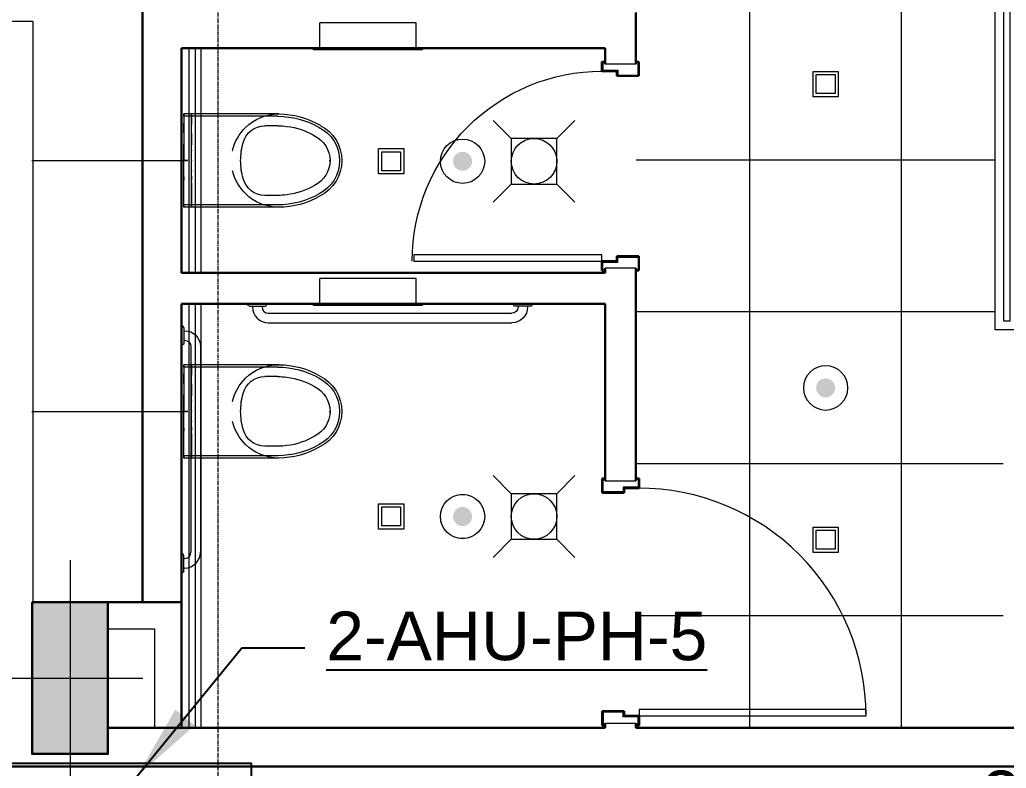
# Model space of a CAD drawing. Header units: inches. Extents: x -40190 to 0, y -3216 to 2257.
# Drawn here: x -21812.3 to -21656.3, y 714.8 to 833.1 of the extents above; entities that cross this region are included whole.
import ezdxf
from ezdxf import colors
from ezdxf.entities.mleader import LeaderData, LeaderLine
from ezdxf.enums import TextEntityAlignment as Align
from ezdxf.math import Vec2, Vec3

# ---------------------------------------------------------------- set-up
doc = ezdxf.new("R2010")
doc.units = ezdxf.units.IN
doc.header["$LTSCALE"] = 0.5
doc.header["$MEASUREMENT"] = 0
doc.linetypes.add('A113$0$CENTER', pattern=[2, 1.25, -0.25, 0.25, -0.25])
for name, color, linetype in [('A113$0$A-ANNO-PATT-13-14', 8, 'Continuous'), ('A113$0$A-COLS-COLS13-14', 8, 'Continuous'), ('A113$0$A-DOOR', 8, 'Continuous'), ('A113$0$A-DOOR-FRAM', 8, 'Continuous'), ('A113$0$A-FLOR-PFIX', 8, 'Continuous'), ('A113$0$A-FLOR-SPCL', 8, 'Continuous'), ('A113$0$A-GRID-GRDP0-15', 8, 'Continuous'), ('A113$0$A-WALL-FULL-INTR', 8, 'Continuous'), ('A113$0$Level 25', 8, 'Continuous'), ('A113$0$Level 30', 8, 'Continuous'), ('A613$0$A-CLNG-AVDC', 8, 'Continuous'), ('A613$0$A-CLNG-LITE', 3, 'Continuous'), ('A613$0$A-CLNG-MECH-RTRN', 8, 'Continuous'), ('A613$0$A-CLNG-MECH-SUPP', 8, 'Continuous'), ('A613$0$A-CLNG-PATT', 8, 'Continuous'), ('A613$0$A-CLNG-SPNK', 8, 'Continuous'), ('E-Anno-Keyn', 72, 'Continuous'), ('E-Anno-Note', 6, 'Continuous'), ('E-TEXT', 6, 'Continuous'), ('M-CONCRETE PAD', 1, 'Continuous'), ('M-HVAC-text', 6, 'Continuous'), ('XREF', 7, 'Continuous')]:
    doc.layers.add(name, color=color, linetype=linetype)
doc.styles.add('M08', font='arial.ttf', dxfattribs={"height": 7.68})
doc.styles.add('MAMEP ANNO', font='arial.ttf', dxfattribs={"height": 0.101562})
doc.styles.get("Standard").update_dxf_attribs({"font": 'simplex.shx'})
doc.dimstyles.new('STANDARD$7', dxfattribs={"dimtxt": 0.18, "dimasz": 0.125, "dimexe": 0.18, "dimexo": 0.06, "dimgap": 0.09, "dimtad": 0, "dimtih": 1, "dimtoh": 1, "dimdec": 4, "dimzin": 0, "dimdsep": 46, "dimtxsty": 'Standard', "dimcen": 0.09, "dimadec": 0, "dimazin": 0, "dimtfac": 1, "dimtdec": 4, "dimtofl": 0, "dimtmove": 0, "dimatfit": 3, "dimfxl": 1, "dimtolj": 1, "dimtzin": 0, "dimarcsym": 0})

# ---------------------------------------------------------------- blocks, each defined once
blk = doc.blocks.new('MLD-KeyNote')
at = {"color": 0, "linetype": 'Continuous', "transparency": 16777216}
blk.add_lwpolyline([(-0.09375, -0.09375), (0.09375, -0.09375), (0.09375, 0.09375), (-0.09375, 0.09375)], close=True, dxfattribs=at)
at = {"color": 0, "linetype": 'ByBlock', "transparency": 16777216, "style": 'MAMEP ANNO'}
blk.add_attdef('ID', text='', height=0.10156, dxfattribs=at).set_placement((0, 0), align=Align.MIDDLE_CENTER)
blk = doc.blocks.new('A113$0$AFWALL_7')
at = {"layer": 'A113$0$A-FLOR-PFIX', "linetype": 'Continuous', "lineweight": 13}
for p, q in [((0, 7), (0, 7.38)), ((0, 7.38), (0, 5.92)), ((1.23, 7.38), (0, 7.38)), ((0, 7), (0, 0)), ((14.88, 7), (0, 7)), ((1.23, 3.52), (1.23, 7.38)), ((1.23, 7.38), (1.23, 5.73)), ((15.02, 7.38), (1.23, 7.38)), ((0, 5.64), (0, 5.92)), ((0, 5.1), (0, 5.64)), ((0, 4.4), (0, 5.1)), ((1.23, 5.48), (1.23, 5.73)), ((1.23, 4.99), (1.23, 5.48)), ((1.23, 4.35), (1.23, 4.99)), ((14.88, 5.5), (12.83, 5.5)), ((0, 4.4), (0, 3.11)), ((1.23, 4.35), (1.23, 3.07)), ((1.23, 3.28), (1.23, 3.52)), ((1.23, 2.6), (1.23, 3.28)), ((0, 3.11), (0, 2.92)), ((0, 2.92), (0, 2.74)), ((0, 2.74), (0, 2.59)), ((0, 1.85), (0, 2.59)), ((0, 0.96), (0, 1.85)), ((1.23, 3.07), (1.23, 2.84)), ((1.23, 2.84), (1.23, 2.63)), ((1.23, 2.63), (1.23, 2.45)), ((1.23, 1.62), (1.23, 2.6)), ((1.23, 1.75), (1.23, 2.45)), ((1.23, 0.91), (1.23, 1.75)), ((1.23, 1.59), (1.23, 1.62)), ((1.23, 1.5), (1.23, 1.59)), ((7.67, 1.62), (7.66, 1.62)), ((7.66, 1.62), (7.71, 1.62)), ((7.76, 1.62), (7.67, 1.62)), ((9.14, 1.62), (9.21, 1.62)), ((-0.64, 0), (0.57, 0)), ((0, 0), (0, 0.96)), ((0, -0.96), (0, 0)), ((0, -7), (0, 0)), ((0.64, 0), (0, 0)), ((1.23, 1.35), (1.23, 1.5)), ((1.23, 0.92), (1.23, 1.35)), ((1.23, 0.47), (1.23, 0.92)), ((1.23, 0), (1.23, 0.91)), ((1.23, 0), (1.23, 0.47)), ((1.23, -0.47), (1.23, 0)), ((1.29, 0), (1.23, 0)), ((1.23, -0.91), (1.23, 0)), ((8.95, 0), (8.94, 0)), ((8.94, 0), (9, 0)), ((9.05, 0), (8.95, 0)), ((22.99, 0), (23.05, 0)), ((23.05, 0), (23.09, 0)), ((23.12, 0), (23.13, 0)), ((0, -1.85), (0, -0.96)), ((1.23, -0.92), (1.23, -0.47)), ((1.23, -1.75), (1.23, -0.91)), ((1.23, -1.35), (1.23, -0.92)), ((1.23, -1.5), (1.23, -1.35)), ((1.23, -1.59), (1.23, -1.5)), ((23.09, 0), (23.12, 0)), ((0, -2.59), (0, -1.85)), ((0, -2.59), (0, -2.74)), ((0, -2.74), (0, -2.92)), ((0, -2.92), (0, -3.11)), ((0, -4.4), (0, -3.11)), ((1.23, -1.62), (1.23, -1.59)), ((1.23, -2.6), (1.23, -1.62)), ((1.23, -2.45), (1.23, -1.75)), ((1.23, -2.45), (1.23, -2.63)), ((1.23, -3.28), (1.23, -2.6)), ((1.23, -2.63), (1.23, -2.84)), ((1.23, -2.84), (1.23, -3.07)), ((1.23, -4.35), (1.23, -3.07)), ((9.14, -1.62), (9.21, -1.62)), ((0, -5.1), (0, -4.4)), ((1.23, -3.52), (1.23, -3.28)), ((1.23, -3.52), (1.23, -7.38)), ((1.23, -4.99), (1.23, -4.35)), ((0, -5.64), (0, -5.1)), ((0, -5.92), (0, -5.64)), ((0, -7.38), (0, -5.92)), ((1.23, -5.48), (1.23, -4.99)), ((1.23, -5.73), (1.23, -5.48)), ((1.23, -7.38), (1.23, -5.73)), ((14.88, -5.5), (12.83, -5.5)), ((0, -7), (0, -7.38)), ((14.88, -7), (0, -7)), ((1.23, -7.38), (0, -7.38)), ((15.02, -7.38), (1.23, -7.38))]:
    blk.add_line(p, q, dxfattribs=at)
at = {"layer": 'A113$0$A-FLOR-PFIX', "linetype": 'Continuous', "lineweight": 13, "extrusion": (0, 0, -1)}
for centre, radius, start, end in [((-15.04, -0.16), 7.54, 45.5539, 89.8573), ((-14.88, -6), 13, 89.9999, 120.1594), ((-14.88, -6), 13, 90, 120.1595), ((-14.95, -5.73), 13.11, 90.3147, 120.4286), ((-15.04, -0.16), 7.54, 13.7258, 45.5539), ((-12.81, 2), 3.5, 13.5658, 90.3559), ((-14.88, -6), 11.5, 90, 97.1455), ((-14.88, -6), 11.5, 97.1455, 120.3826), ((-18.75, 0), 5.88, 116.881, 180), ((-18.75, 0), 6.25, 116.9802, 180), ((-18.75, 0), 4.38, 116.3429, 180), ((-19, 0), 10, 360, 16.3854), ((-19, 0), 10, 343.6146, 360), ((-18.75, 0), 4.38, 180, 243.6571), ((-18.75, 0), 5.88, 180, 243.119), ((-18.75, 0), 6.25, 180, 243.0198), ((-15.04, 0.17), 7.54, 314.4461, 346.2742), ((-12.81, -2), 3.5, 269.6441, 346.4342), ((-14.88, 6), 11.5, 239.6174, 262.8545), ((-15.04, 0.17), 7.54, 270.1427, 314.4461), ((-14.88, 6), 13, 239.8405, 270), ((-14.88, 6), 13, 239.8406, 270.0001), ((-14.88, 6), 11.5, 262.8545, 270), ((-14.95, 5.73), 13.11, 239.5714, 269.6853)]:
    blk.add_arc(centre, radius, start, end, dxfattribs=at)
at = {"layer": 'A113$0$A-FLOR-PFIX', "linetype": 'Continuous', "lineweight": 13}
for p in [(1.23, 1.62), (0, 0), (1.23, 0), (1.23, -1.62)]:
    blk.add_point(p, dxfattribs=at)
blk = doc.blocks.new('*U576')
at = {"layer": 'A113$0$A-FLOR-SPCL', "linetype": 'Continuous', "lineweight": 13}
for p, q in [((-7.63, -0.5), (-7.63, 3.5)), ((7.62, 3.5), (-7.63, 3.5)), ((7.63, -0.5), (7.62, 3.5)), ((8.63, -0.5), (-8.63, -0.5)), ((-8.63, -0.75), (-8.63, -0.5)), ((8.63, -0.75), (-8.63, -0.75)), ((8.63, -0.75), (8.63, -0.5))]:
    blk.add_line(p, q, dxfattribs=at)
blk = doc.blocks.new('A113$0$GBPL02_4')
at = {"layer": 'A113$0$Level 30', "linetype": 'Continuous', "lineweight": 0}
for p, q in [((-1.5, -0.12), (-1.5, 0)), ((1.5, -0.12), (1.5, 0)), ((40.5, -0.12), (40.5, 0)), ((43.51, -0.12), (43.51, 0)), ((-1.25, -0.38), (1.25, -0.38)), ((-0.75, -0.5), (-0.75, -0.38)), ((0.75, -0.5), (0.75, -0.37)), ((1.75, -1.5), (40.25, -1.5)), ((43.25, -0.38), (40.75, -0.38)), ((41.26, -0.5), (41.25, -0.38)), ((42.75, -0.5), (42.75, -0.38)), ((1.75, -3), (40.25, -3))]:
    blk.add_line(p, q, dxfattribs=at)
at = {"layer": 'A113$0$Level 30', "linetype": 'Continuous', "lineweight": 0, "extrusion": (0, 0, -1)}
for centre, radius, start, end in [((1.25, -0.12), 0.25, 270, 360), ((-40.25, -0.5), 1, 180, 270), ((-40.25, -0.5), 2.5, 180, 270), ((-40.75, -0.12), 0.25, 270, 360)]:
    blk.add_arc(centre, radius, start, end, dxfattribs=at)
at = {"layer": 'A113$0$Level 30', "linetype": 'Continuous', "lineweight": 0}
for centre, radius, start, end in [((1.75, -0.5), 2.5, 180, 270), ((1.75, -0.5), 1, 180, 270), ((1.25, -0.12), 0.25, 270, 0), ((43.25, -0.12), 0.25, 270, 0)]:
    blk.add_arc(centre, radius, start, end, dxfattribs=at)
blk.add_point((0, 0), dxfattribs=at)
blk = doc.blocks.new('A113$0$GBPL01_2')
at = {"layer": 'A113$0$A-FLOR-SPCL', "linetype": 'Continuous', "lineweight": 0}
for p, q in [((0.12, 1.5), (0, 1.5)), ((0.38, 1.25), (0.38, -1.25)), ((0.5, 0.75), (0.38, 0.75)), ((0.12, -1.5), (0, -1.5)), ((0.5, -0.75), (0.38, -0.75)), ((1.5, -1.75), (1.5, -34.25)), ((3, -1.75), (3, -34.25)), ((0.12, -34.5), (0, -34.5)), ((0.38, -37.25), (0.38, -34.75)), ((0.5, -35.25), (0.38, -35.25)), ((0.5, -36.75), (0.38, -36.75)), ((0.13, -37.5), (0, -37.5))]:
    blk.add_line(p, q, dxfattribs=at)
for centre, radius, start, end in [((0.12, 1.25), 0.25, 0, 90), ((0.5, -34.25), 1, 270, 0), ((0.5, -34.25), 2.5, 270, 0), ((0.12, -34.75), 0.25, 0, 90)]:
    blk.add_arc(centre, radius, start, end, dxfattribs=at)
at = {"layer": 'A113$0$A-FLOR-SPCL', "linetype": 'Continuous', "lineweight": 0, "extrusion": (0, 0, -1)}
for centre, radius, start, end in [((-0.5, -1.75), 2.5, 90, 180), ((-0.12, -1.25), 0.25, 180, 270), ((-0.5, -1.75), 1, 90, 180), ((-0.12, -37.25), 0.25, 180, 270)]:
    blk.add_arc(centre, radius, start, end, dxfattribs=at)
at = {"layer": 'A113$0$A-FLOR-SPCL', "linetype": 'Continuous', "lineweight": 0}
blk.add_point((0, 0), dxfattribs=at)
blk = doc.blocks.new('A113$0$GBPL02_6')
at = {"layer": 'A113$0$A-FLOR-SPCL', "linetype": 'Continuous', "lineweight": 0}
for p, q in [((-1.5, -0.12), (-1.5, 0)), ((1.5, -0.12), (1.5, 0)), ((40.5, -0.12), (40.5, 0)), ((43.51, -0.12), (43.51, 0)), ((-1.25, -0.38), (1.25, -0.38)), ((-0.75, -0.5), (-0.75, -0.38)), ((0.75, -0.5), (0.75, -0.37)), ((1.75, -1.5), (40.25, -1.5)), ((43.25, -0.38), (40.75, -0.38)), ((41.26, -0.5), (41.25, -0.38)), ((42.75, -0.5), (42.75, -0.38)), ((1.75, -3), (40.25, -3))]:
    blk.add_line(p, q, dxfattribs=at)
at = {"layer": 'A113$0$A-FLOR-SPCL', "linetype": 'Continuous', "lineweight": 0, "extrusion": (0, 0, -1)}
for centre, radius, start, end in [((1.25, -0.12), 0.25, 270, 360), ((-40.25, -0.5), 1, 180, 270), ((-40.25, -0.5), 2.5, 180, 270), ((-40.75, -0.12), 0.25, 270, 360)]:
    blk.add_arc(centre, radius, start, end, dxfattribs=at)
at = {"layer": 'A113$0$A-FLOR-SPCL', "linetype": 'Continuous', "lineweight": 0}
for centre, radius, start, end in [((1.75, -0.5), 2.5, 180, 270), ((1.75, -0.5), 1, 180, 270), ((1.25, -0.12), 0.25, 270, 0), ((43.25, -0.12), 0.25, 270, 0)]:
    blk.add_arc(centre, radius, start, end, dxfattribs=at)
blk.add_point((0, 0), dxfattribs=at)
blk = doc.blocks.new('A113')
at = {"layer": 'A113$0$A-ANNO-PATT-13-14', "lineweight": 30, "extrusion": (0, 0, -1)}
blk.add_solid([(21810.3764, 717.1001, 4909.5523), (21798.3764, 717.1001, 4909.5523), (21810.3764, 741.1001, 4909.5523), (21798.3764, 741.1001, 4909.5523)], dxfattribs=at)
at = {"layer": 'A113$0$A-COLS-COLS13-14', "lineweight": 13}
for p, q in [((-21804.3764, 747.7277, -4909.5523), (-21804.3764, 712.0547, -4909.5523)), ((-21815.8307, 729.095, -4909.5523), (-21792.8737, 729.095, -4909.5523))]:
    blk.add_line(p, q, dxfattribs=at)
at = {"layer": 'A113$0$A-COLS-COLS13-14', "lineweight": 30}
blk.add_3dface([(-21810.3764, 741.1001, -4909.5523), (-21798.3764, 741.1001, -4909.5523), (-21798.3764, 717.1001, -4909.5523), (-21810.3764, 717.1001, -4909.5523)], dxfattribs=at)
at = {"layer": 'A113$0$A-DOOR', "lineweight": 13}
for p, q in [((-21678.5328, 724.1002, 1992.7541), (-21714.3993, 724.1002, 1992.7541)), ((-21714.3993, 724.1002, 1992.7541), (-21714.3993, 723.1012, 1992.7541)), ((-21678.5198, 723.166, 1992.7541), (-21678.5198, 724.1002, 1992.7541)), ((-21714.3993, 723.1012, 1992.7541), (-21678.5198, 723.1012, 1992.7541))]:
    blk.add_line(p, q, dxfattribs=at)
at = {"layer": 'A113$0$A-DOOR', "lineweight": 0, "extrusion": (0, 0, -1)}
blk.add_arc((21720.2719, 794.9759, -1992.7541), 30.0003, 360, 90.000004, dxfattribs=at)
at = {"layer": 'A113$0$A-DOOR', "lineweight": 13}
blk.add_arc((-21714.4899, 723.1337, 1992.7541), 35.9701, 359.948152, 1.539644, dxfattribs=at)
blk.add_3dface([(-21720.2719, 795.978, 1992.7541), (-21750.0199, 795.978, 1992.7541), (-21750.0199, 794.976, 1992.7541), (-21720.2719, 794.976, 1992.7541)], dxfattribs=at)
at = {"layer": 'A113$0$A-DOOR-FRAM', "lineweight": 30}
for p, q in [((-21720.2719, 826.4768, 1992.7541), (-21720.2719, 824.9758, 1992.7541)), ((-21720.2719, 826.4768, 1992.7541), (-21719.8969, 826.4768, 1992.7541)), ((-21714.4205, 826.4768, 1992.7541), (-21714.7955, 826.4768, 1992.7541)), ((-21714.4205, 824.2253, 1992.7541), (-21714.4205, 826.4768, 1992.7541)), ((-21720.2719, 824.9758, 1992.7541), (-21717.92, 824.9758, 1992.7541)), ((-21717.92, 824.9758, 1992.7541), (-21717.92, 824.2253, 1992.7541)), ((-21717.92, 824.2253, 1992.7541), (-21714.4205, 824.2253, 1992.7541)), ((-21717.92, 794.976, 1992.7541), (-21717.92, 795.7265, 1992.7541)), ((-21717.92, 795.7265, 1992.7541), (-21714.4205, 795.7265, 1992.7541)), ((-21714.4205, 795.7265, 1992.7541), (-21714.4205, 793.475, 1992.7541)), ((-21720.2719, 793.475, 1992.7541), (-21720.2719, 794.976, 1992.7541)), ((-21720.2719, 794.976, 1992.7541), (-21717.92, 794.976, 1992.7541)), ((-21720.2719, 793.475, 1992.7541), (-21719.8969, 793.475, 1992.7541)), ((-21714.4205, 793.475, 1992.7541), (-21714.7955, 793.475, 1992.7541)), ((-21720.2506, 758.3638, 1992.7541), (-21720.2506, 760.6153, 1992.7541)), ((-21720.2506, 760.6153, 1992.7541), (-21719.8756, 760.6153, 1992.7541)), ((-21714.3993, 760.6153, 1992.7541), (-21714.7743, 760.6153, 1992.7541)), ((-21714.3993, 760.6153, 1992.7541), (-21714.3993, 759.1143, 1992.7541)), ((-21716.7511, 758.3638, 1992.7541), (-21720.2506, 758.3638, 1992.7541)), ((-21714.3993, 759.1143, 1992.7541), (-21716.7511, 759.1143, 1992.7541)), ((-21716.7511, 759.1143, 1992.7541), (-21716.7511, 758.3638, 1992.7541)), ((-21720.2506, 723.8517, 1992.7541), (-21720.2506, 721.6002, 1992.7541)), ((-21716.7511, 723.8517, 1992.7541), (-21720.2506, 723.8517, 1992.7541)), ((-21716.7511, 723.1012, 1992.7541), (-21716.7511, 723.8517, 1992.7541)), ((-21714.3993, 723.1012, 1992.7541), (-21716.7511, 723.1012, 1992.7541)), ((-21714.3993, 721.6002, 1992.7541), (-21714.3993, 723.1012, 1992.7541)), ((-21720.2506, 721.6002, 1992.7541), (-21719.8756, 721.6002, 1992.7541)), ((-21714.3993, 721.6002, 1992.7541), (-21714.7743, 721.6002, 1992.7541))]:
    blk.add_line(p, q, dxfattribs=at)
at = {"layer": 'A113$0$A-DOOR-FRAM', "lineweight": 13}
for p, q in [((-21720.1218, 826.3267, 1992.7541), (-21720.1218, 825.1259, 1992.7541)), ((-21720.1218, 826.3267, 1992.7541), (-21719.8969, 826.3267, 1992.7541)), ((-21719.8969, 826.4768, 1992.7541), (-21719.8969, 826.3267, 1992.7541)), ((-21714.7955, 826.3267, 1992.7541), (-21714.7955, 826.4768, 1992.7541)), ((-21714.5706, 826.3267, 1992.7541), (-21714.7955, 826.3267, 1992.7541)), ((-21714.5706, 824.3754, 1992.7541), (-21714.5706, 826.3267, 1992.7541)), ((-21720.1218, 825.1259, 1992.7541), (-21717.7699, 825.1259, 1992.7541)), ((-21717.7699, 825.1259, 1992.7541), (-21717.7699, 824.3754, 1992.7541)), ((-21717.7699, 824.3754, 1992.7541), (-21714.5706, 824.3754, 1992.7541)), ((-21717.7699, 794.8259, 1992.7541), (-21717.7699, 795.5764, 1992.7541)), ((-21717.7699, 795.5764, 1992.7541), (-21714.5706, 795.5764, 1992.7541)), ((-21714.5706, 795.5764, 1992.7541), (-21714.5706, 793.6251, 1992.7541)), ((-21720.1218, 793.6251, 1992.7541), (-21720.1218, 794.8259, 1992.7541)), ((-21720.1218, 794.8259, 1992.7541), (-21717.7699, 794.8259, 1992.7541)), ((-21720.1218, 793.6251, 1992.7541), (-21719.8969, 793.6251, 1992.7541)), ((-21719.8969, 793.475, 1992.7541), (-21719.8969, 793.6251, 1992.7541)), ((-21714.5706, 793.6251, 1992.7541), (-21714.7955, 793.6251, 1992.7541)), ((-21714.7955, 793.6251, 1992.7541), (-21714.7955, 793.475, 1992.7541)), ((-21720.1005, 758.5139, 1992.7541), (-21720.1005, 760.4652, 1992.7541)), ((-21720.1005, 760.4652, 1992.7541), (-21719.8756, 760.4652, 1992.7541)), ((-21719.8756, 760.4652, 1992.7541), (-21719.8756, 760.6153, 1992.7541)), ((-21714.7743, 760.6153, 1992.7541), (-21714.7743, 760.4652, 1992.7541)), ((-21714.5493, 760.4652, 1992.7541), (-21714.7743, 760.4652, 1992.7541)), ((-21714.5493, 760.4652, 1992.7541), (-21714.5493, 759.2644, 1992.7541)), ((-21716.9012, 758.5139, 1992.7541), (-21720.1005, 758.5139, 1992.7541)), ((-21714.5493, 759.2644, 1992.7541), (-21716.9012, 759.2644, 1992.7541)), ((-21716.9012, 759.2644, 1992.7541), (-21716.9012, 758.5139, 1992.7541)), ((-21716.9012, 723.7016, 1992.7541), (-21720.1005, 723.7016, 1992.7541)), ((-21720.1005, 723.7016, 1992.7541), (-21720.1005, 721.7503, 1992.7541)), ((-21716.9012, 722.9511, 1992.7541), (-21716.9012, 723.7016, 1992.7541)), ((-21714.5494, 722.9511, 1992.7541), (-21716.9012, 722.9511, 1992.7541)), ((-21714.5494, 721.7503, 1992.7541), (-21714.5494, 722.9511, 1992.7541)), ((-21720.1005, 721.7503, 1992.7541), (-21719.8756, 721.7503, 1992.7541)), ((-21719.8756, 721.7503, 1992.7541), (-21719.8756, 721.6002, 1992.7541)), ((-21714.7743, 721.6002, 1992.7541), (-21714.7743, 721.7503, 1992.7541)), ((-21714.5494, 721.7503, 1992.7541), (-21714.7743, 721.7503, 1992.7541))]:
    blk.add_line(p, q, dxfattribs=at)
at = {"layer": 'A113$0$A-FLOR-PFIX', "lineweight": 0}
for p, q in [((-21810.4073, 810.8502, 1992.7541), (-21786.7736, 810.8502, 1992.7541)), ((-21810.4073, 771.2252, 1992.7541), (-21786.7736, 771.2252, 1992.7541))]:
    blk.add_line(p, q, dxfattribs=at)
at = {"layer": 'A113$0$A-GRID-GRDP0-15', "linetype": 'A113$0$CENTER', "lineweight": 0}
blk.add_line((-21781.0236, 2113.2362), (-21781.0236, -676.9042), dxfattribs=at)
at = {"layer": 'A113$0$A-WALL-FULL-INTR', "lineweight": 30}
for p, q in [((-21792.8986, 914.2191, 1992.7541), (-21792.8985, 741.1001, 1992.7541)), ((-21714.9003, 826.1018, 1992.7541), (-21714.8997, 834.225, 1992.7541)), ((-21786.7736, 828.6, 1992.7541), (-21786.7736, 793.1002, 1992.7541)), ((-21786.7732, 828.6, 1992.7541), (-21719.7747, 828.6, 1992.7541)), ((-21719.7752, 826.1018, 1992.7541), (-21719.7747, 828.6, 1992.7541)), ((-21786.7741, 793.1, 1992.7541), (-21719.7747, 793.1, 1992.7541)), ((-21719.7747, 793.1, 1992.7541), (-21719.775, 793.85, 1992.7541)), ((-21714.8986, 760.2403, 1992.7541), (-21714.8992, 793.85, 1992.7541)), ((-21786.7741, 788.225, 1992.7541), (-21719.7736, 788.225, 1992.7541)), ((-21786.7736, 788.2252, 1992.7541), (-21786.7735, 721.2252, 1992.7541)), ((-21719.7736, 760.3399, 1992.7541), (-21719.7736, 788.2252, 1992.7541)), ((-21719.7736, 760.2403, 1992.7541), (-21719.7736, 788.2252, 1992.7541)), ((-21798.3764, 741.1001, 1992.7541), (-21786.7735, 741.1001, 1992.7541)), ((-21798.3764, 721.2251, 1992.7541), (-21719.7736, 721.2252, 1992.7541)), ((-21721.0039, 721.2251, 1992.7541), (-21719.7736, 721.2251, 1992.7541)), ((-21719.7736, 721.2252, 1992.7541), (-21719.7736, 721.9752, 1992.7541)), ((-21719.7736, 721.2252, 1992.7541), (-21719.7736, 721.8755, 1992.7541)), ((-21714.8986, 721.2251, 1992.7541), (-21714.8986, 721.9752, 1992.7541)), ((-21714.8986, 721.2252, 1992.7541), (-21714.8986, 721.8755, 1992.7541)), ((-21714.8986, 721.2251, 1992.7541), (-21647.3765, 721.2251, 1992.7541)), ((-21890.9929, 715.1001, 1992.7541), (-21641.3765, 715.1001, 1992.7541)), ((-21798.3764, 715.1001, 1992.7541), (-21823.3683, 715.1001, 1992.7541))]:
    blk.add_line(p, q, dxfattribs=at)
at = {"layer": 'A113$0$A-WALL-FULL-INTR', "lineweight": 0}
for p, q in [((-21810.2654, 832.85, 1992.7541), (-21830.0072, 832.85, 1992.7541)), ((-21810.2654, 832.85, 1992.7541), (-21810.2629, 741.1001, 1992.7541)), ((-21714.9003, 826.1018, 1992.7541), (-21719.7752, 826.1018, 1992.7541)), ((-21714.8992, 793.85, 1992.7541), (-21719.775, 793.85, 1992.7541)), ((-21719.7736, 760.2403, 1992.7541), (-21714.8986, 760.2403, 1992.7541)), ((-21719.7736, 721.9752, 1992.7541), (-21714.8986, 721.9752, 1992.7541))]:
    blk.add_line(p, q, dxfattribs=at)
at = {"layer": 'A113$0$A-WALL-FULL-INTR', "lineweight": 0, "elevation": 1992.7541, "flags": 128}
blk.add_lwpolyline([(-21798.3764, 736.8501), (-21791.0235, 736.8501), (-21791.0235, 721.2252)], dxfattribs=at)
at = {"layer": 'A113$0$Level 25', "lineweight": 13}
blk.add_line((-21714.3993, 724.1002, 1992.7541), (-21714.3993, 723.1012, 1992.7541), dxfattribs=at)
at = {"layer": 'A113$0$Level 25', "lineweight": 0, "extrusion": (0, 0, -1)}
blk.add_arc((21720.2719, 794.9759, -1992.7541), 30.0003, 360, 90.000004, dxfattribs=at)
at = {"layer": 'A113$0$Level 25', "lineweight": 0}
blk.add_arc((-21714.4899, 723.1337, 1992.7541), 35.9701, 359.948539, 90.051461, dxfattribs=at)
at = {"layer": 'A113$0$Level 25', "lineweight": 13}
blk.add_3dface([(-21720.2719, 795.978, 1992.7541), (-21750.0199, 795.978, 1992.7541), (-21750.0199, 794.976, 1992.7541), (-21720.2719, 794.976, 1992.7541)], dxfattribs=at)
at = {"layer": 'A113$0$A-FLOR-PFIX', "lineweight": 13}
for p in [(-21786.399, 810.85, 1992.7541), (-21786.399, 771.225, 1992.7541)]:
    blk.add_blockref('A113$0$AFWALL_7', p, dxfattribs=at)
at = {"layer": 'A113$0$A-FLOR-SPCL', "lineweight": 13}
for p in [(-21757.2732, 829.1005, 1992.7541), (-21757.2732, 788.7255, 1992.7541)]:
    blk.add_blockref('*U576', p, dxfattribs=at)
at = {"layer": 'A113$0$A-FLOR-SPCL', "lineweight": 0}
for name, p in [('A113$0$GBPL02_6', (-21774.7732, 788.225, 1992.7541)), ('A113$0$GBPL01_2', (-21786.7732, 783.225, 1992.7541))]:
    blk.add_blockref(name, p, dxfattribs=at)
at = {"layer": 'A113$0$Level 30', "lineweight": 0}
blk.add_blockref('A113$0$GBPL02_4', (-21774.7732, 788.225, 1992.7541), dxfattribs=at)
blk = doc.blocks.new('*U966')
at = {"layer": 'A613$0$A-CLNG-LITE', "linetype": 'Continuous', "lineweight": 0}
h = blk.add_hatch(color=256, dxfattribs=at)
edge = h.paths.add_edge_path()
edge.add_arc((0, 0), 1.5, 0, 360)
blk.add_circle((0, 0), 3.5, dxfattribs=at)
blk = doc.blocks.new('*U967')
at = {"layer": 'A613$0$A-CLNG-LITE', "linetype": 'Continuous', "lineweight": 0}
for p, q in [((-3.6, 3.6), (-6.46, 6.46)), ((3.6, 3.6), (6.46, 6.46)), ((-3.6, -3.6), (-6.46, -6.46)), ((3.6, -3.6), (6.46, -6.46))]:
    blk.add_line(p, q, dxfattribs=at)
blk.add_circle((0, 0), 3.6, dxfattribs=at)
blk.add_3dface([(3.6, 3.6), (-3.6, 3.6), (-3.6, -3.6), (3.6, -3.6)], dxfattribs=at)
blk = doc.blocks.new('*U968')
at = {"layer": 'A613$0$A-CLNG-AVDC', "linetype": 'Continuous', "lineweight": 0}
for p, q in [((-3.6, 3.6), (-6.46, 6.46)), ((3.6, 3.6), (6.46, 6.46)), ((-3.6, -3.6), (-6.46, -6.46)), ((3.6, -3.6), (6.46, -6.46))]:
    blk.add_line(p, q, dxfattribs=at)
blk.add_circle((0, 0), 3.6, dxfattribs=at)
blk.add_3dface([(3.6, 3.6), (-3.6, 3.6), (-3.6, -3.6), (3.6, -3.6)], dxfattribs=at)
blk = doc.blocks.new('*U969')
at = {"layer": 'A613$0$A-CLNG-LITE', "linetype": 'Continuous', "lineweight": 0, "extrusion": (0, 0, -1)}
h = blk.add_hatch(color=256, dxfattribs=at)
edge = h.paths.add_edge_path()
edge.add_arc((0, 0), 1.5, 0, 360)
blk.add_circle((0, 0), 3.5, dxfattribs=at)
blk = doc.blocks.new('*U988')
at = {"layer": 'A613$0$A-CLNG-LITE', "linetype": 'Continuous', "lineweight": 0}
for points in [[(-2, 2), (2, 2), (2, -2), (-2, -2)], [(-1.5, 1.5), (1.5, 1.5), (1.5, -1.5), (-1.5, -1.5)]]:
    blk.add_3dface(points, dxfattribs=at)
blk = doc.blocks.new('*U990')
at = {"layer": 'A613$0$A-CLNG-MECH-SUPP', "linetype": 'Continuous', "lineweight": 0}
for p, q in [((1.62, 54.03), (-1.63, 54.03)), ((-1.63, -53.97), (-1.63, 54.03)), ((1.62, -54.03), (1.62, 54.03)), ((0.75, 52.66), (-0.25, 52.66)), ((-0.25, -52.59), (-0.25, 52.66)), ((0.75, -52.59), (0.75, 52.66)), ((0.75, -52.59), (-0.25, -52.59)), ((1.62, -53.97), (-1.63, -53.97))]:
    blk.add_line(p, q, dxfattribs=at)
blk = doc.blocks.new('A613')
at = {"layer": 'A613$0$A-CLNG-SPNK', "lineweight": 0}
h = blk.add_hatch(color=256, dxfattribs=at)
edge = h.paths.add_edge_path()
edge.add_arc((-21742.36, 810.85), 1.5, 0, 360)
h = blk.add_hatch(color=256, dxfattribs=at)
edge = h.paths.add_edge_path()
edge.add_arc((-21742.36, 754.73), 1.5, 0, 360)
at = {"layer": 'A613$0$A-CLNG-MECH-RTRN', "lineweight": 0}
for p, q in [((-21785.65, 828.59, 2679.43), (-21785.65, 793.1, 2679.43)), ((-21784.66, 828.59, 2679.43), (-21784.66, 793.1, 2679.43)), ((-21785.65, 788.23, 2679.43), (-21785.65, 721.23, 2679.43)), ((-21784.66, 788.23, 2679.43), (-21784.66, 721.23, 2679.43))]:
    blk.add_line(p, q, dxfattribs=at)
at = {"layer": 'A613$0$A-CLNG-MECH-RTRN', "lineweight": 13}
for p, q in [((-21783.77, 828.59, 2679.43), (-21783.77, 793.1, 2679.43)), ((-21783.77, 788.23, 2679.43), (-21783.77, 721.23, 2679.43))]:
    blk.add_line(p, q, dxfattribs=at)
at = {"layer": 'A613$0$A-CLNG-PATT', "lineweight": 0}
for p, q in [((-21696.96, 721.23, 2679.43), (-21696.96, 996, 2679.43)), ((-21672.96, 721.23, 2679.43), (-21672.96, 996, 2679.43)), ((-21658.15, 811.05, 2679.43), (-21714.9, 811.05, 2679.43)), ((-21658.15, 787.05, 2679.43), (-21714.9, 787.05, 2679.43)), ((-21656.9, 763.05, 2679.43), (-21714.9, 763.05, 2679.43)), ((-21656.9, 739.05, 2679.43), (-21714.9, 739.05, 2679.43))]:
    blk.add_line(p, q, dxfattribs=at)
at = {"layer": 'A613$0$A-CLNG-SPNK', "lineweight": 0}
for centre in [(-21742.36, 810.85, 2679.43), (-21742.36, 754.73, 2679.43)]:
    blk.add_circle(centre, 3.5, dxfattribs=at)
at = {"layer": 'A613$0$A-CLNG-AVDC', "lineweight": 0}
for p in [(-21731.06, 810.85, 2679.43), (-21731.06, 754.73, 2679.43)]:
    blk.add_blockref('*U968', p, dxfattribs=at)
at = {"layer": 'A613$0$A-CLNG-LITE', "lineweight": 0}
for name, p in [('*U988', (-21684.95, 823.05, 2679.43)), ('*U967', (-21731.06, 810.85, 2679.43)), ('*U966', (-21742.36, 810.85, 2679.43)), ('*U988', (-21753.65, 810.85, 2679.43)), ('*U969', (-21684.95, 775.05, 2679.43)), ('*U967', (-21731.06, 754.73, 2679.43)), ('*U966', (-21742.36, 754.72, 2679.43)), ('*U988', (-21753.65, 754.73, 2679.43)), ('*U988', (-21684.95, 751.05, 2679.43))]:
    blk.add_blockref(name, p, dxfattribs=at)
at = {"layer": 'A613$0$A-CLNG-MECH-SUPP', "lineweight": 0}
blk.add_blockref('*U990', (-21656.52, 838.19, 2679.43), dxfattribs=at)

msp = doc.modelspace()

# ---------------------------------------------------------------- linework, layer by layer
at = {"layer": 'M-CONCRETE PAD', "flags": 128}
msp.add_lwpolyline([(-21831.67, 715.64), (-21775.67, 715.64), (-21775.67, 679.64), (-21831.67, 679.64)], close=True, dxfattribs=at)

# ---------------------------------------------------------------- block references
at = {"layer": 'XREF'}
for name, p in [('A113', (0.08, 0)), ('A613', (0.13, -0.11))]:
    msp.add_blockref(name, p, dxfattribs=at)

# ---------------------------------------------------------------- texts
at = {"layer": 'M-HVAC-text', "insert": (-21763.79, 739.6), "char_height": 7.6875, "width": 105.8678, "attachment_point": 1, "style": 'M08'}
msp.add_mtext('{\\L2-AHU-PH-5}', dxfattribs=at)

# ---------------------------------------------------------------- leaders
at = {"layer": 'E-Anno-Keyn'}
ml = msp.add_multileader_block('Standard', dxfattribs=at)
ml.set_content('MLD-KeyNote', color=256, scale=96)
ml.set_attribute('ID', '18', width=0)
ml.set_leader_properties(color=256, linetype='Continuous')
ml.build(insert=Vec2(0, 0))
ml.multileader.update_dxf_attribs({"has_dogleg": 0, "text_left_attachment_type": 2, "text_right_attachment_type": 2, "dogleg_length": 3.84, "arrow_head_size": 12, "scale": 96})
ctx = ml.context
ctx.base_point, ctx.scale, ctx.char_height, ctx.arrow_head_size, ctx.landing_gap_size, ctx.plane_origin = Vec3(-23166.12, 1004.81), 96, 737.28, 12, 384, Vec3(-23254.36, 947.57)
ctx.left_attachment, ctx.right_attachment = 2, 2
notes = []
notes.append((ctx, [(0, (0, 0, 0), (0, 0), (1, 0), 1, [])]))
ctx.block.insert = Vec3(-23157.12, 1004.81)
ml = msp.add_multileader_block('Standard', dxfattribs=at)
ml.set_content('MLD-KeyNote', color=256, scale=96)
ml.set_attribute('ID', '18', width=0)
ml.set_leader_properties(color=256, linetype='Continuous')
ml.build(insert=Vec2(0, 0))
ml.multileader.update_dxf_attribs({"has_dogleg": 0, "text_left_attachment_type": 2, "text_right_attachment_type": 2, "dogleg_length": 3.84, "arrow_head_size": 12, "scale": 96})
ctx = ml.context
ctx.base_point, ctx.scale, ctx.char_height, ctx.arrow_head_size, ctx.landing_gap_size, ctx.plane_origin = Vec3(-22208.47, 994.86), 96, 737.28, 12, 384, Vec3(-22296.71, 937.63)
ctx.left_attachment, ctx.right_attachment = 2, 2
notes.append((ctx, [(0, (0, 0, 0), (0, 0), (1, 0), 1, [])]))
ctx.block.insert = Vec3(-22199.47, 994.86)
ml = msp.add_multileader_block('Standard', dxfattribs=at)
ml.set_content('MLD-KeyNote', color=(89, 89, 89), scale=96)
ml.set_attribute('ID', '8', width=0)
ml.set_leader_properties(color=256, linetype='Continuous')
ml.build(insert=Vec2(0, 0))
ml.multileader.update_dxf_attribs({"has_dogleg": 0, "text_left_attachment_type": 2, "text_right_attachment_type": 2, "dogleg_length": 3.84, "arrow_head_size": 12, "scale": 96})
ctx = ml.context
ctx.base_point, ctx.scale, ctx.char_height, ctx.arrow_head_size, ctx.landing_gap_size, ctx.plane_origin = Vec3(-23073.72, 986.39), 96, 737.28, 12, 384, Vec3(-23174.97, 930.5)
ctx.left_attachment, ctx.right_attachment = 2, 2
notes.append((ctx, [(0, (0, 0, 0), (0, 0), (1, 0), 1, [])]))
ctx.block.insert = Vec3(-23064.72, 986.39)
ml = msp.add_multileader_block('Standard', dxfattribs=at)
ml.set_content('MLD-KeyNote', color=(89, 89, 89), scale=96)
ml.set_attribute('ID', '8', width=0)
ml.set_leader_properties(color=256, linetype='Continuous')
ml.build(insert=Vec2(0, 0))
ml.multileader.update_dxf_attribs({"has_dogleg": 0, "text_left_attachment_type": 2, "text_right_attachment_type": 2, "dogleg_length": 3.84, "arrow_head_size": 12, "scale": 96})
ctx = ml.context
ctx.base_point, ctx.scale, ctx.char_height, ctx.arrow_head_size, ctx.landing_gap_size, ctx.plane_origin = Vec3(-22400.97, 910.12), 96, 737.28, 12, 384, Vec3(-22502.21, 854.24)
ctx.left_attachment, ctx.right_attachment = 2, 2
notes.append((ctx, [(0, (0, 0, 0), (0, 0), (1, 0), 1, [])]))
ctx.block.insert = Vec3(-22391.97, 910.12)
at = {"layer": 'E-Anno-Note'}
ml = msp.add_multileader_mtext('Standard', dxfattribs=at)
ml.set_content('HEAT WHEEL MOTOR', color=(89, 89, 89), style='MAMEP ANNO')
ml.set_leader_properties(color=256, linetype='Continuous')
ml.build(insert=Vec2(0, 0))
ml.multileader.update_dxf_attribs({"has_dogleg": 0, "text_right_attachment_type": 3, "dogleg_length": 3.84, "arrow_head_size": 12, "scale": 96})
ctx = ml.context
ctx.base_point, ctx.scale, ctx.char_height, ctx.arrow_head_size, ctx.landing_gap_size, ctx.plane_origin = Vec3(-23579.92, 822.96), 96, 7.68, 12, 3.75, Vec3(-23609.18, 822.96)
ctx.right_attachment = 3
notes.append((ctx, [(0, (1, 1, 0), (-23948.92, 822.96), (1, 0), 369, [(0, [(-23609.18, 822.96)], 0, [])])]))
ctx.mtext.insert, ctx.mtext.width, ctx.mtext.flow_direction = Vec3(-23576.17, 826.87), 124.8927, 5
ml = msp.add_multileader_mtext('Standard', dxfattribs=at)
ml.set_content('EQUIPMENT IN TOP OF HOISTWAY (TYP.)', color=(89, 89, 89), style='MAMEP ANNO')
ml.set_leader_properties(color=256, linetype='Continuous')
ml.build(insert=Vec2(0, 0))
ml.multileader.update_dxf_attribs({"has_dogleg": 0, "text_right_attachment_type": 3, "dogleg_length": 3.84, "arrow_head_size": 12, "scale": 96})
ctx = ml.context
ctx.base_point, ctx.scale, ctx.char_height, ctx.arrow_head_size, ctx.landing_gap_size, ctx.plane_origin = Vec3(-22979.95, 726.09), 96, 7.68, 12, 3.75, Vec3(-22763.68, 658.42)
ctx.right_attachment = 3
notes.append((ctx, [(0, (1, 1, 0), (-22495.28, 713.02), (-1, 0), 369, [(1, [(-22805.43, 702.77), (-22845.13, 713.02), (-22807.57, 748.59), (-22845.13, 713.02)], 0, [])])]))
ctx.mtext.insert, ctx.mtext.width, ctx.mtext.flow_direction = Vec3(-22976.2, 731.06), 116.2725, 5
at = {"layer": 'E-TEXT'}
ml = msp.add_multileader_block('Standard', dxfattribs=at)
ml.set_content('MLD-KeyNote', color=(89, 89, 89), scale=96)
ml.set_attribute('ID', '12', width=0)
ml.set_leader_properties(color=256, linetype='Continuous')
ml.build(insert=Vec2(0, 0))
ml.multileader.update_dxf_attribs({"has_dogleg": 0, "text_left_attachment_type": 2, "text_right_attachment_type": 2, "dogleg_length": 3.84, "arrow_head_size": 12, "scale": 96})
ctx = ml.context
ctx.base_point, ctx.scale, ctx.char_height, ctx.arrow_head_size, ctx.landing_gap_size, ctx.plane_origin = Vec3(-22002.87, 713.43), 96, 737.28, 12, 384, Vec3(-21923.06, 672.79)
ctx.left_attachment, ctx.right_attachment = 2, 2
notes.append((ctx, [(0, (1, 1, 0), (-21615.87, 713.43), (-1, 0), 369, [(1, [(-21936.78, 697.36), (-21963.71, 713.43), (-21934.25, 681.07), (-21963.78, 713.43)], 0, [])])]))
ctx.block.insert = Vec3(-21993.87, 713.43)
at = {"layer": 'M-HVAC-text'}
msp.add_leader([(-21793.71, 713.56), (-21777.12, 733.87), (-21767.17, 733.87)], dimstyle='STANDARD$7', override={"dimscale": 96, "dimgap": 0.09, "dimtad": 0}, dxfattribs=at)
ml = msp.add_multileader_block('Standard', dxfattribs=at)
ml.set_content('MLD-KeyNote', color=(89, 89, 89), scale=96)
ml.set_attribute('ID', '15', width=0)
ml.set_leader_properties(color=256, linetype='Continuous')
ml.build(insert=Vec2(0, 0))
ml.multileader.update_dxf_attribs({"has_dogleg": 0, "text_left_attachment_type": 2, "text_right_attachment_type": 2, "dogleg_length": 3.84, "arrow_head_size": 12, "scale": 96})
ctx = ml.context
ctx.base_point, ctx.scale, ctx.char_height, ctx.arrow_head_size, ctx.landing_gap_size, ctx.plane_origin = Vec3(-22893.34, 1357.49), 96, 737.28, 12, 384, Vec3(-22994.59, 1301.6)
ctx.left_attachment, ctx.right_attachment = 2, 2
notes.append((ctx, [(0, (0, 0, 0), (0, 0), (1, 0), 1, [])]))
ctx.block.insert = Vec3(-22884.34, 1357.49)
ml = msp.add_multileader_block('Standard', dxfattribs=at)
ml.set_content('MLD-KeyNote', color=(89, 89, 89), scale=96)
ml.set_attribute('ID', '15', width=0)
ml.set_leader_properties(color=256, linetype='Continuous')
ml.build(insert=Vec2(0, 0))
ml.multileader.update_dxf_attribs({"has_dogleg": 0, "text_left_attachment_type": 2, "text_right_attachment_type": 2, "dogleg_length": 3.84, "arrow_head_size": 12, "scale": 96})
ctx = ml.context
ctx.base_point, ctx.scale, ctx.char_height, ctx.arrow_head_size, ctx.landing_gap_size, ctx.plane_origin = Vec3(-22532.38, 1345.4), 96, 737.28, 12, 384, Vec3(-22633.63, 1289.51)
ctx.left_attachment, ctx.right_attachment = 2, 2
notes.append((ctx, [(0, (0, 0, 0), (0, 0), (1, 0), 1, [])]))
ctx.block.insert = Vec3(-22523.38, 1345.4)
ml = msp.add_multileader_block('Standard', dxfattribs=at)
ml.set_content('MLD-KeyNote', color=(89, 89, 89), scale=96)
ml.set_attribute('ID', '15', width=0)
ml.set_leader_properties(color=256, linetype='Continuous')
ml.build(insert=Vec2(0, 0))
ml.multileader.update_dxf_attribs({"has_dogleg": 0, "text_left_attachment_type": 2, "text_right_attachment_type": 2, "dogleg_length": 3.84, "arrow_head_size": 12, "scale": 96})
ctx = ml.context
ctx.base_point, ctx.scale, ctx.char_height, ctx.arrow_head_size, ctx.landing_gap_size, ctx.plane_origin = Vec3(-22132.25, 1344.98), 96, 737.28, 12, 384, Vec3(-22233.49, 1289.09)
ctx.left_attachment, ctx.right_attachment = 2, 2
notes.append((ctx, [(0, (0, 0, 0), (0, 0), (1, 0), 1, [])]))
ctx.block.insert = Vec3(-22123.25, 1344.98)
ml = msp.add_multileader_block('Standard', dxfattribs=at)
ml.set_content('MLD-KeyNote', color=(89, 89, 89), scale=96)
ml.set_attribute('ID', '15', width=0)
ml.set_leader_properties(color=256, linetype='Continuous')
ml.build(insert=Vec2(0, 0))
ml.multileader.update_dxf_attribs({"has_dogleg": 0, "text_left_attachment_type": 2, "text_right_attachment_type": 2, "dogleg_length": 3.84, "arrow_head_size": 12, "scale": 96})
ctx = ml.context
ctx.base_point, ctx.scale, ctx.char_height, ctx.arrow_head_size, ctx.landing_gap_size, ctx.plane_origin = Vec3(-21770.85, 1341.65), 96, 737.28, 12, 384, Vec3(-21872.1, 1285.76)
ctx.left_attachment, ctx.right_attachment = 2, 2
notes.append((ctx, [(0, (0, 0, 0), (0, 0), (1, 0), 1, [])]))
ctx.block.insert = Vec3(-21761.85, 1341.65)
ml = msp.add_multileader_block('Standard', dxfattribs=at)
ml.set_content('MLD-KeyNote', color=(89, 89, 89), scale=96)
ml.set_attribute('ID', '15', width=0)
ml.set_leader_properties(color=256, linetype='Continuous')
ml.build(insert=Vec2(0, 0))
ml.multileader.update_dxf_attribs({"has_dogleg": 0, "text_left_attachment_type": 2, "text_right_attachment_type": 2, "dogleg_length": 3.84, "arrow_head_size": 12, "scale": 96})
ctx = ml.context
ctx.base_point, ctx.scale, ctx.char_height, ctx.arrow_head_size, ctx.landing_gap_size, ctx.plane_origin = Vec3(-22733.75, 1113.31), 96, 737.28, 12, 384, Vec3(-22835, 1057.42)
ctx.left_attachment, ctx.right_attachment = 2, 2
notes.append((ctx, [(0, (0, 0, 0), (0, 0), (1, 0), 1, [])]))
ctx.block.insert = Vec3(-22724.75, 1113.31)
ml = msp.add_multileader_mtext('Standard', dxfattribs=at)
ml.set_content('3P-30/NFSS', color=256, style='M08')
ml.set_leader_properties(color=256)
ml.build(insert=Vec2(0, 0))
ml.multileader.update_dxf_attribs({"has_dogleg": 0, "text_left_attachment_type": 2, "text_right_attachment_type": 2, "dogleg_length": 3.84, "arrow_head_size": 7.69})
ctx = ml.context
ctx.base_point, ctx.char_height, ctx.arrow_head_size, ctx.landing_gap_size, ctx.plane_origin = Vec3(-21663.05, 710.49), 7.68, 7.69, 4, Vec3(-21713.71, 700.04)
ctx.left_attachment, ctx.right_attachment, ctx.text_align_type = 2, 2, 2
notes.append((ctx, [(1, (1, 1, 0), (-21591.99, 710.49), (-1, 0), 3.84, [(0, [(-21577.98, 729.06), (-21591.45, 710.49)], 0, [])])]))
ctx.mtext.insert, ctx.mtext.alignment, ctx.mtext.flow_direction = Vec3(-21599.83, 714.46), 3, 5
for ctx, leaders in notes:
    for number, flags, end, landing, length, lines in leaders:
        leader = LeaderData()
        leader.index, (leader.has_last_leader_line, leader.has_dogleg_vector, leader.attachment_direction) = number, flags
        leader.last_leader_point, leader.dogleg_vector, leader.dogleg_length = Vec3(end), Vec3(landing), length
        for number, points, colour, breaks in lines:
            line = LeaderLine()
            line.index, line.vertices, line.color, line.breaks = number, Vec3.list(points), colors.encode_raw_color(colour), breaks
            leader.lines.append(line)
        ctx.leaders.append(leader)

doc.saveas('drawing.dxf')
